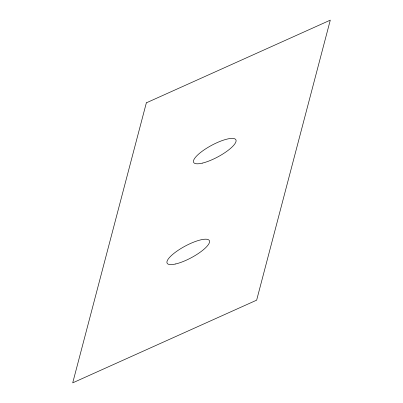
<?xml version="1.0" encoding="UTF-8"?>
<svg xmlns="http://www.w3.org/2000/svg" width="403" height="403" viewBox="0 0 403 403"><rect width="100%" height="100%" fill="white"/><g stroke="black" fill="none" stroke-linecap="round" stroke-linejoin="round"><path stroke-width="0.6" d="M146.354 102.836L72.711 382.85L256.646 300.164L330.289 20.15L146.354 102.836M202.23 163.144A23.953 6.564 -28.2 0 0 235.982 141.559A23.953 6.564 -28.2 0 0 206.059 148.591A23.953 6.564 -28.2 0 0 202.23 163.144M175.718 263.95A23.953 6.564 -28.2 0 0 209.469 242.364A23.953 6.564 -28.2 0 0 179.547 249.397A23.953 6.564 -28.2 0 0 175.718 263.95"/></g></svg>
